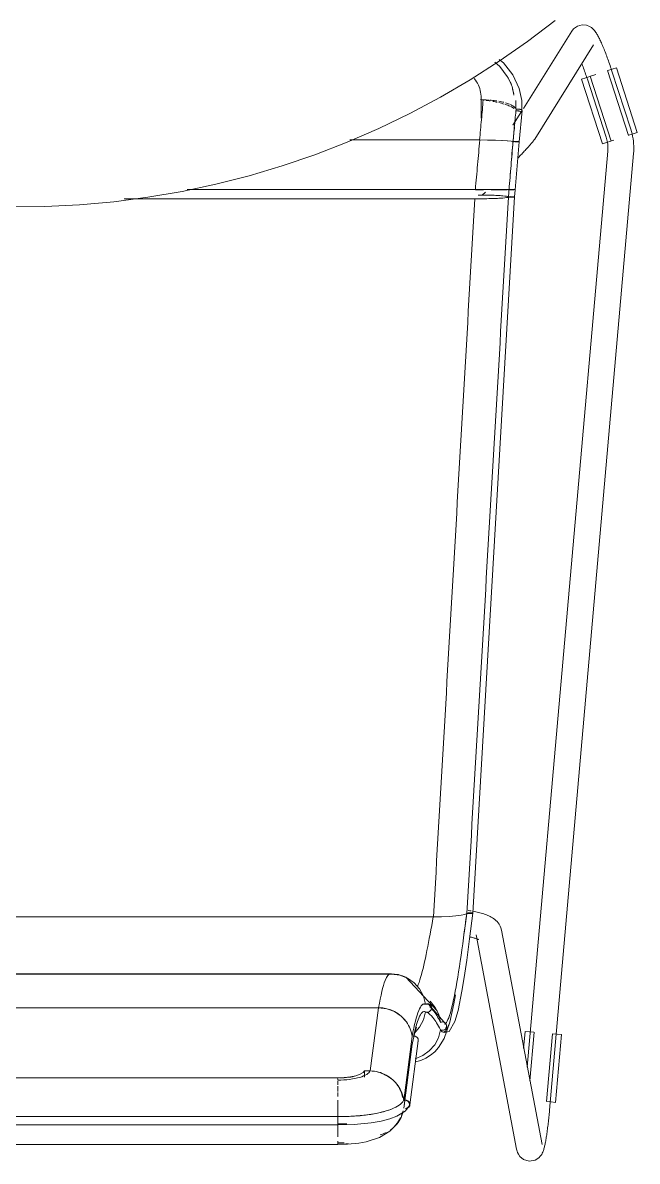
# Model space of a CAD drawing. Header units: millimetres. Extents: x 155927 to 326028, y -36033 to 97293.
# Drawn here: x 157301 to 157586, y 30617 to 31145 of the extents above; entities that cross this region are included whole.
import ezdxf

# ---------------------------------------------------------------- set-up
doc = ezdxf.new("R2010")
doc.units = ezdxf.units.MM
doc.header["$MEASUREMENT"] = 0
doc.layers.add('I-FURN', color=8, linetype='CONTINUOUS', lineweight=9)

msp = doc.modelspace()

# ---------------------------------------------------------------- linework, layer by layer
at = {"layer": 'I-FURN'}
for p, q in [((157535.35, 31136.24), (157548.1, 31145.91)), ((157556.74, 31142.13), (157558.47, 31143.35)), ((157558.47, 31143.35), (157560.7, 31143.94)), ((157560.7, 31143.94), (157562.67, 31143.77)), ((157562.67, 31143.77), (157564.05, 31143.25)), ((157564.05, 31143.25), (157564.97, 31142.68)), ((157564.97, 31142.68), (157565.59, 31142.16)), ((157555.85, 31141.01), (157533.42, 31105.22)), ((157556.74, 31142.13), (157555.85, 31141.01)), ((157565.59, 31142.16), (157566.06, 31141.69)), ((157566.06, 31141.69), (157566.43, 31141.27)), ((157566.43, 31141.27), (157566.74, 31140.87)), ((157566.74, 31140.87), (157567.02, 31140.48)), ((157567.02, 31140.48), (157567.27, 31140.09)), ((157567.27, 31140.09), (157567.52, 31139.7)), ((157567.52, 31139.7), (157567.75, 31139.3)), ((157567.75, 31139.3), (157567.98, 31138.89)), ((157567.98, 31138.89), (157568.21, 31138.46)), ((157568.21, 31138.46), (157568.44, 31138.02)), ((157568.44, 31138.02), (157568.67, 31137.56)), ((157568.67, 31137.56), (157568.9, 31137.09)), ((157522.23, 31127.08), (157535.35, 31136.24)), ((157538.71, 31091.05), (157566.01, 31134.64)), ((157568.9, 31137.09), (157569.13, 31136.6)), ((157569.13, 31136.6), (157569.37, 31136.09)), ((157569.37, 31136.09), (157569.61, 31135.56)), ((157569.61, 31135.56), (157569.85, 31135.02)), ((157569.85, 31135.02), (157570.09, 31134.46)), ((157570.09, 31134.46), (157570.33, 31133.88)), ((157570.33, 31133.88), (157570.58, 31133.28)), ((157570.58, 31133.28), (157570.83, 31132.67)), ((157570.83, 31132.67), (157571.08, 31132.05)), ((157508.76, 31118.46), (157522.23, 31127.08)), ((157522.17, 31127.98), (157524.22, 31126.33)), ((157571.08, 31132.05), (157571.33, 31131.41)), ((157571.33, 31131.41), (157571.59, 31130.75)), ((157571.59, 31130.75), (157571.84, 31130.09)), ((157571.84, 31130.09), (157572.1, 31129.41)), ((157572.1, 31129.41), (157572.35, 31128.72)), ((157572.35, 31128.72), (157572.6, 31128.02)), ((157572.6, 31128.02), (157572.86, 31127.31)), ((157572.86, 31127.31), (157573.11, 31126.6)), ((157520.14, 31126.63), (157522.49, 31124.67)), ((157522.49, 31124.67), (157525.98, 31120.1)), ((157524.22, 31126.33), (157528.56, 31120.81)), ((157560.65, 31125.75), (157560.88, 31125.13)), ((157560.88, 31125.13), (157561.12, 31124.49)), ((157561.12, 31124.49), (157561.35, 31123.84)), ((157561.35, 31123.84), (157561.59, 31123.19)), ((157561.59, 31123.19), (157561.83, 31122.52)), ((157561.83, 31122.52), (157562.06, 31121.85)), ((157562.06, 31121.85), (157562.29, 31121.17)), ((157572.49, 31122.73), (157582.17, 31092.73)), ((157572.6, 31122.77), (157574.58, 31123.41)), ((157573.11, 31126.6), (157573.36, 31125.88)), ((157573.36, 31125.88), (157573.62, 31125.15)), ((157573.62, 31125.15), (157573.86, 31124.42)), ((157573.86, 31124.42), (157574.11, 31123.68)), ((157574.11, 31123.68), (157574.36, 31122.94)), ((157574.36, 31122.94), (157574.5, 31122.48)), ((157583.22, 31095.67), (157574.5, 31122.48)), ((157574.58, 31123.41), (157576.53, 31124.04)), ((157576.53, 31124.04), (157586.22, 31094.03)), ((157494.95, 31110.38), (157508.76, 31118.46)), ((157525.98, 31120.1), (157527.89, 31116.41)), ((157528.56, 31120.81), (157531.46, 31114.49)), ((157560.37, 31118.82), (157562.33, 31119.45)), ((157560.37, 31118.82), (157570.06, 31088.82)), ((157562.29, 31121.17), (157562.53, 31120.48)), ((157562.33, 31119.45), (157564.3, 31120.09)), ((157562.53, 31120.48), (157562.76, 31119.8)), ((157562.76, 31119.8), (157562.98, 31119.1)), ((157562.98, 31119.1), (157563.09, 31118.77)), ((157563.09, 31118.77), (157571.8, 31091.96)), ((157574.1, 31090.12), (157564.42, 31120.13)), ((157566.99, 31120.96), (157564.51, 31120.16)), ((157531.46, 31114.49), (157532.67, 31108.84)), ((157480.82, 31102.86), (157494.95, 31110.38)), ((157513.76, 31109.17), (157514.81, 31109.17)), ((157513.82, 31100.66), (157513.82, 31110.41)), ((157532.67, 31108.84), (157532.76, 31103.38)), ((157466.41, 31095.92), (157480.82, 31102.86)), ((157532.58, 31103.87), (157528.54, 31097.42)), ((157531.46, 31089.78), (157532.88, 31104.28)), ((157451.73, 31089.55), (157466.41, 31095.92)), ((157583.23, 31095.62), (157583.22, 31095.67)), ((157583.56, 31094.53), (157583.23, 31095.62)), ((157513.11, 31090.62), (157452.99, 31090.62)), ((157452.99, 31090.62), (157513.11, 31090.62)), ((157516.87, 31090.59), (157513.11, 31090.62)), ((157513.23, 31090.62), (157516.87, 31090.59)), ((157516.97, 31090.59), (157520.41, 31090.51)), ((157520.41, 31090.52), (157518.08, 31090.57)), ((157523.5, 31090.4), (157520.41, 31090.52)), ((157520.47, 31090.51), (157523.51, 31090.4)), ((157525.98, 31090.25), (157523.5, 31090.4)), ((157523.55, 31090.4), (157525.99, 31090.25)), ((157527.72, 31090.07), (157525.98, 31090.25)), ((157526, 31090.25), (157527.72, 31090.07)), ((157527.72, 31090.07), (157528.61, 31089.88)), ((157528.61, 31089.88), (157527.72, 31090.07)), ((157529.08, 31089.89), (157528.61, 31089.88)), ((157528.61, 31089.88), (157529.08, 31089.89)), ((157529.58, 31089.89), (157529.08, 31089.89)), ((157529.08, 31089.89), (157529.57, 31089.89)), ((157529.57, 31089.89), (157530.06, 31089.88)), ((157530.07, 31089.88), (157529.58, 31089.89)), ((157530.06, 31089.88), (157530.52, 31089.87)), ((157530.52, 31089.87), (157530.07, 31089.88)), ((157537.96, 31090.02), (157537.78, 31089.8)), ((157538.14, 31090.24), (157537.96, 31090.02)), ((157538.31, 31090.47), (157538.14, 31090.24)), ((157538.49, 31090.73), (157538.31, 31090.47)), ((157538.71, 31091.05), (157538.49, 31090.73)), ((157571.8, 31091.96), (157572, 31091.33)), ((157572, 31091.33), (157572.16, 31090.69)), ((157573.99, 31090.08), (157572.01, 31089.45)), ((157572.16, 31090.69), (157572.3, 31090.04)), ((157572.3, 31090.04), (157572.42, 31089.39)), ((157575.37, 31090.53), (157574.2, 31090.15)), ((157584.26, 31093.4), (157582.29, 31092.77)), ((157583.85, 31093.42), (157583.56, 31094.53)), ((157584.09, 31092.31), (157583.85, 31093.42)), ((157584.28, 31091.18), (157584.09, 31092.31)), ((157586.22, 31094.03), (157584.26, 31093.4)), ((157584.43, 31090.05), (157584.28, 31091.18)), ((157584.54, 31088.91), (157584.43, 31090.05)), ((157436.81, 31083.78), (157451.73, 31089.55)), ((157528.62, 31089.69), (157529.09, 31089.68)), ((157529.09, 31089.68), (157528.62, 31089.69)), ((157529.59, 31089.68), (157530.08, 31089.69)), ((157530.08, 31089.69), (157529.59, 31089.68)), ((157529.63, 31067.58), (157531.46, 31089.78)), ((157530.08, 31089.69), (157530.53, 31089.7)), ((157530.53, 31089.7), (157530.08, 31089.69)), ((157530.91, 31089.86), (157530.52, 31089.87)), ((157530.52, 31089.87), (157530.9, 31089.86)), ((157530.53, 31089.7), (157530.92, 31089.71)), ((157530.91, 31089.71), (157530.53, 31089.7)), ((157530.9, 31089.86), (157531.2, 31089.84)), ((157531.2, 31089.84), (157530.91, 31089.86)), ((157531.21, 31089.73), (157530.91, 31089.71)), ((157530.92, 31089.71), (157531.21, 31089.73)), ((157531.39, 31089.81), (157531.2, 31089.84)), ((157531.21, 31089.73), (157531.4, 31089.76)), ((157531.39, 31089.76), (157531.21, 31089.73)), ((157531.39, 31089.81), (157531.46, 31089.78)), ((157531.46, 31089.78), (157531.39, 31089.81)), ((157531.46, 31089.78), (157531.39, 31089.76)), ((157531.4, 31089.76), (157531.46, 31089.78)), ((157533.49, 31084.97), (157533.1, 31084.54)), ((157533.87, 31085.38), (157533.49, 31084.97)), ((157534.24, 31085.78), (157533.87, 31085.38)), ((157534.6, 31086.17), (157534.24, 31085.78)), ((157534.94, 31086.55), (157534.6, 31086.17)), ((157535.27, 31086.91), (157534.94, 31086.55)), ((157572.55, 31085.4), (157535.25, 30660.9)), ((157535.59, 31087.26), (157535.27, 31086.91)), ((157535.89, 31087.6), (157535.59, 31087.26)), ((157536.18, 31087.92), (157535.89, 31087.6)), ((157536.45, 31088.23), (157536.18, 31087.92)), ((157536.71, 31088.53), (157536.45, 31088.23)), ((157536.95, 31088.81), (157536.71, 31088.53)), ((157537.18, 31089.07), (157536.95, 31088.81)), ((157537.39, 31089.33), (157537.18, 31089.07)), ((157537.59, 31089.57), (157537.39, 31089.33)), ((157537.78, 31089.8), (157537.59, 31089.57)), ((157572.01, 31089.45), (157570.06, 31088.82)), ((157572.42, 31089.39), (157572.51, 31088.73)), ((157572.51, 31088.73), (157572.57, 31088.07)), ((157572.6, 31086.09), (157572.55, 31085.43)), ((157572.55, 31085.43), (157572.55, 31085.4)), ((157572.57, 31088.07), (157572.6, 31087.41)), ((157572.6, 31087.41), (157572.61, 31086.75)), ((157572.61, 31086.75), (157572.6, 31086.09)), ((157584.5, 31084.35), (157584.58, 31085.49)), ((157584.6, 31087.77), (157584.54, 31088.91)), ((157584.58, 31085.49), (157584.61, 31086.63)), ((157584.61, 31086.63), (157584.6, 31087.77)), ((157421.67, 31078.6), (157436.81, 31083.78)), ((157531.43, 31082.74), (157530.99, 31082.27)), ((157531.86, 31083.21), (157531.43, 31082.74)), ((157532.29, 31083.66), (157531.86, 31083.21)), ((157532.7, 31084.11), (157532.29, 31083.66)), ((157533.1, 31084.54), (157532.7, 31084.11)), ((157545.55, 30641.03), (157584.5, 31084.35)), ((157406.34, 31074.04), (157421.67, 31078.6)), ((157375.18, 31066.77), (157390.83, 31070.1)), ((157390.83, 31070.1), (157406.34, 31074.04)), ((157343.55, 31062.02), (157359.41, 31064.08)), ((157359.41, 31064.08), (157375.18, 31066.77)), ((157377.53, 31067.65), (157511.17, 31067.65)), ((157511.17, 31067.65), (157377.53, 31067.65)), ((157510.07, 30732.32), (157529.36, 31064.22)), ((157511.17, 31067.65), (157514.95, 31067.65)), ((157514.96, 31067.65), (157511.17, 31067.65)), ((157514.96, 31067.52), (157511.18, 31067.52)), ((157511.18, 31067.52), (157514.96, 31067.52)), ((157514.7, 31065.09), (157512.44, 31065.11)), ((157514.39, 31064.97), (157515.87, 31066.5)), ((157518.25, 31065.01), (157514.7, 31065.09)), ((157514.96, 31067.65), (157518.52, 31067.64)), ((157518.52, 31067.64), (157514.96, 31067.65)), ((157521.37, 31064.89), (157518.25, 31065.01)), ((157518.25, 31063.43), (157521.38, 31063.56)), ((157521.64, 31067.54), (157518.51, 31067.53)), ((157518.52, 31067.64), (157521.65, 31067.63)), ((157521.66, 31067.63), (157518.52, 31067.64)), ((157518.52, 31067.53), (157521.64, 31067.54)), ((157523.86, 31064.73), (157521.37, 31064.89)), ((157521.38, 31063.56), (157523.88, 31063.72)), ((157524.14, 31067.55), (157521.64, 31067.54)), ((157521.64, 31067.54), (157524.14, 31067.55)), ((157521.66, 31067.63), (157524.16, 31067.62)), ((157524.16, 31067.62), (157521.66, 31067.63)), ((157525.61, 31064.53), (157523.86, 31064.73)), ((157523.88, 31063.72), (157525.63, 31063.91)), ((157525.89, 31067.56), (157524.14, 31067.55)), ((157524.14, 31067.55), (157525.89, 31067.56)), ((157524.16, 31067.62), (157525.9, 31067.61)), ((157525.91, 31067.61), (157524.16, 31067.62)), ((157526.52, 31064.32), (157525.61, 31064.53)), ((157525.63, 31063.91), (157526.52, 31064.13)), ((157525.9, 31067.61), (157526.79, 31067.59)), ((157526.79, 31067.59), (157525.91, 31067.61)), ((157526.98, 31064.33), (157526.52, 31064.32)), ((157526.52, 31064.13), (157526.99, 31064.12)), ((157526.79, 31067.59), (157527.26, 31067.59)), ((157527.27, 31067.59), (157526.79, 31067.59)), ((157527.26, 31067.58), (157526.79, 31067.58)), ((157526.79, 31067.58), (157527.26, 31067.58)), ((157527.48, 31064.34), (157526.98, 31064.33)), ((157526.99, 31064.12), (157527.49, 31064.11)), ((157527.26, 31067.59), (157527.76, 31067.59)), ((157527.75, 31067.58), (157527.26, 31067.58)), ((157527.26, 31067.58), (157527.76, 31067.58)), ((157527.76, 31067.59), (157527.27, 31067.59)), ((157527.97, 31064.33), (157527.48, 31064.34)), ((157527.49, 31064.11), (157527.98, 31064.12)), ((157528.24, 31067.58), (157527.75, 31067.58)), ((157527.76, 31067.59), (157528.25, 31067.59)), ((157528.25, 31067.59), (157527.76, 31067.59)), ((157527.76, 31067.58), (157528.25, 31067.58)), ((157528.42, 31064.32), (157527.97, 31064.33)), ((157527.98, 31064.12), (157528.43, 31064.13)), ((157528.69, 31067.58), (157528.24, 31067.58)), ((157528.25, 31067.59), (157528.7, 31067.59)), ((157528.7, 31067.59), (157528.25, 31067.59)), ((157528.25, 31067.58), (157528.7, 31067.58)), ((157528.81, 31064.3), (157528.42, 31064.32)), ((157528.43, 31064.13), (157528.81, 31064.15)), ((157529.08, 31067.58), (157528.69, 31067.58)), ((157528.7, 31067.59), (157529.08, 31067.59)), ((157529.09, 31067.59), (157528.7, 31067.59)), ((157528.7, 31067.58), (157529.08, 31067.58)), ((157529.1, 31064.28), (157528.81, 31064.3)), ((157528.81, 31064.15), (157529.1, 31064.17)), ((157529.08, 31067.59), (157529.38, 31067.59)), ((157529.38, 31067.59), (157529.09, 31067.59)), ((157529.29, 31064.25), (157529.1, 31064.28)), ((157529.1, 31064.17), (157529.29, 31064.2)), ((157529.36, 31064.22), (157529.29, 31064.25)), ((157529.29, 31064.2), (157529.36, 31064.22)), ((157529.63, 31067.58), (157529.36, 31064.22)), ((157529.56, 31067.59), (157529.63, 31067.58)), ((157529.63, 31067.58), (157529.56, 31067.58)), ((157529.63, 31067.58), (157529.57, 31067.59)), ((157529.57, 31067.58), (157529.63, 31067.58)), ((157295.63, 31059.66), (157311.63, 31059.81)), ((157311.63, 31059.81), (157327.61, 31060.59)), ((157327.61, 31060.59), (157343.55, 31062.02)), ((157348.31, 31063.33), (157510.9, 31063.33)), ((157510.9, 31063.33), (157348.31, 31063.33)), ((157510.9, 31063.33), (157514.69, 31063.36)), ((157514.69, 31063.36), (157518.25, 31063.43)), ((157502.06, 30731.05), (157504.55, 30731.36)), ((157504.55, 30731.36), (157502.09, 30731.05)), ((157504.55, 30731.36), (157506.3, 30731.73)), ((157506.3, 30731.73), (157504.56, 30731.36)), ((157507.2, 30732.13), (157506.3, 30731.73)), ((157506.3, 30731.73), (157507.2, 30732.13)), ((157507.2, 30732.13), (157507.67, 30732.11)), ((157507.67, 30732.11), (157507.2, 30732.13)), ((157507.67, 30732.11), (157508.17, 30732.1)), ((157508.17, 30732.1), (157507.67, 30732.11)), ((157508.21, 30732.53), (157507.71, 30732.53)), ((157507.71, 30732.53), (157508.21, 30732.53)), ((157508.54, 30733.45), (157507.82, 30733.55)), ((157508.17, 30732.1), (157508.66, 30732.11)), ((157508.67, 30732.11), (157508.17, 30732.1)), ((157508.7, 30732.52), (157508.21, 30732.53)), ((157508.21, 30732.53), (157508.7, 30732.52)), ((157510.07, 30732.31), (157508.51, 30720.46)), ((157509.26, 30733.34), (157508.54, 30733.45)), ((157508.66, 30732.11), (157509.12, 30732.13)), ((157509.12, 30732.13), (157508.67, 30732.11)), ((157509.15, 30732.5), (157508.7, 30732.52)), ((157508.7, 30732.52), (157509.15, 30732.5)), ((157509.12, 30732.13), (157509.5, 30732.17)), ((157509.51, 30732.17), (157509.12, 30732.13)), ((157509.53, 30732.46), (157509.15, 30732.5)), ((157509.15, 30732.5), (157509.53, 30732.46)), ((157509.5, 30732.17), (157509.8, 30732.21)), ((157509.81, 30732.21), (157509.51, 30732.17)), ((157509.82, 30732.42), (157509.53, 30732.46)), ((157509.53, 30732.46), (157509.82, 30732.42)), ((157509.8, 30732.21), (157509.99, 30732.26)), ((157510, 30732.26), (157509.81, 30732.21)), ((157510, 30732.37), (157509.82, 30732.42)), ((157509.82, 30732.42), (157510.01, 30732.37)), ((157510.66, 30733.1), (157509.96, 30733.22)), ((157509.99, 30732.26), (157510.07, 30732.31)), ((157510.07, 30732.31), (157510, 30732.37)), ((157510.07, 30732.31), (157510, 30732.26)), ((157510.01, 30732.37), (157510.07, 30732.32)), ((157511.34, 30732.96), (157510.66, 30733.1)), ((157512.01, 30732.82), (157511.34, 30732.96)), ((157512.66, 30732.67), (157512.01, 30732.82)), ((157513.31, 30732.51), (157512.66, 30732.67)), ((157513.94, 30732.33), (157513.31, 30732.51)), ((157514.55, 30732.15), (157513.94, 30732.33)), ((157515.16, 30731.96), (157514.55, 30732.15)), ((157515.75, 30731.75), (157515.16, 30731.96)), ((157516.33, 30731.53), (157515.75, 30731.75)), ((157516.9, 30731.3), (157516.33, 30731.53)), ((157517.46, 30731.04), (157516.9, 30731.3)), ((157108.25, 30730.6), (157491.65, 30730.6)), ((157491.73, 30730.6), (157108.25, 30730.6)), ((157491.65, 30730.6), (157495.42, 30730.66)), ((157495.42, 30730.66), (157491.73, 30730.6)), ((157495.42, 30730.66), (157498.96, 30730.81)), ((157498.96, 30730.81), (157495.48, 30730.66)), ((157498.96, 30730.81), (157502.06, 30731.05)), ((157502.06, 30731.05), (157499, 30730.81)), ((157518.01, 30730.77), (157517.46, 30731.04)), ((157518.55, 30730.48), (157518.01, 30730.77)), ((157519.09, 30730.16), (157518.55, 30730.48)), ((157519.62, 30729.8), (157519.09, 30730.16)), ((157520.16, 30729.4), (157519.62, 30729.8)), ((157520.69, 30728.94), (157520.16, 30729.4)), ((157521.21, 30728.43), (157520.69, 30728.94)), ((157521.72, 30727.83), (157521.21, 30728.43)), ((157522.2, 30727.14), (157521.72, 30727.83)), ((157522.64, 30726.35), (157522.2, 30727.14)), ((157523, 30725.46), (157522.64, 30726.35)), ((157508.92, 30721.21), (157508.43, 30721.31)), ((157509.39, 30721.11), (157508.92, 30721.21)), ((157509.84, 30721.01), (157509.39, 30721.11)), ((157510.26, 30720.9), (157509.84, 30721.01)), ((157510.65, 30720.79), (157510.26, 30720.9)), ((157511.02, 30720.68), (157510.65, 30720.79)), ((157511.35, 30720.58), (157511.02, 30720.68)), ((157511.66, 30720.47), (157511.35, 30720.58)), ((157511.47, 30722.23), (157530.28, 30622.94)), ((157523.26, 30724.47), (157523, 30725.46)), ((157542.07, 30625.18), (157523.26, 30724.47)), ((157508.51, 30720.46), (157507.16, 30710.53)), ((157511.93, 30720.37), (157511.66, 30720.47)), ((157512.16, 30720.27), (157511.93, 30720.37)), ((157512.35, 30720.19), (157512.16, 30720.27)), ((157512.51, 30720.11), (157512.35, 30720.19)), ((157512.59, 30720.06), (157512.51, 30720.11)), ((157512.67, 30720.02), (157512.59, 30720.06)), ((157512.69, 30720.01), (157512.67, 30720.02)), ((157507.16, 30710.53), (157505.98, 30702.51)), ((157127.56, 30704.1), (157472.34, 30704.1)), ((157472.34, 30704.1), (157127.56, 30704.1)), ((157471.81, 30704.25), (157167.01, 30704.25)), ((157475.56, 30703.81), (157471.81, 30704.25)), ((157476.14, 30703.62), (157472.34, 30704.1)), ((157472.34, 30704.09), (157476.13, 30703.62)), ((157480.02, 30702.08), (157475.56, 30703.81)), ((157476.13, 30703.62), (157479.7, 30702.25)), ((157479.71, 30702.26), (157476.14, 30703.62)), ((157478.92, 30702.68), (157477, 30703.38)), ((157493.52, 30686.98), (157478.92, 30702.68)), ((157479.7, 30702.25), (157482.84, 30700.08)), ((157482.84, 30700.09), (157479.71, 30702.26)), ((157485.35, 30697.21), (157482.84, 30700.09)), ((157482.84, 30700.08), (157485.35, 30697.21)), ((157505.98, 30702.51), (157504.94, 30696.19)), ((157485.35, 30697.21), (157487.1, 30693.82)), ((157487.1, 30693.82), (157485.35, 30697.21)), ((157501.23, 30690.33), (157501.96, 30694.4)), ((157504.94, 30696.19), (157503.14, 30687.18)), ((157489.81, 30690.07), (157486.93, 30690.12)), ((157488, 30690.11), (157487.1, 30693.82)), ((157487.99, 30690.1), (157488.46, 30690.26)), ((157488.47, 30690.27), (157488, 30690.11)), ((157488.46, 30690.26), (157488.96, 30690.3)), ((157488.96, 30690.31), (157488.47, 30690.27)), ((157489.46, 30690.22), (157488.96, 30690.31)), ((157488.96, 30690.3), (157489.45, 30690.22)), ((157489.45, 30690.22), (157489.9, 30690.02)), ((157489.91, 30690.02), (157489.46, 30690.22)), ((157497.63, 30680.79), (157489.51, 30690.21)), ((157489.9, 30690.02), (157490.29, 30689.71)), ((157490.29, 30689.71), (157489.91, 30690.02)), ((157490.18, 30691.49), (157492.57, 30688.65)), ((157492.58, 30688.65), (157490.18, 30691.49)), ((157490.29, 30689.71), (157490.58, 30689.3)), ((157490.58, 30689.3), (157490.29, 30689.71)), ((157490.58, 30689.3), (157490.77, 30688.84)), ((157490.77, 30688.84), (157490.58, 30689.3)), ((157499.33, 30681.81), (157501.23, 30690.33)), ((157133.6, 30688.5), (157466.31, 30688.5)), ((157466.31, 30688.5), (157133.6, 30688.5)), ((157466.31, 30688.5), (157462.45, 30659.22)), ((157470.08, 30688.02), (157466.31, 30688.5)), ((157473.62, 30686.7), (157470.08, 30688.02)), ((157476.74, 30684.63), (157473.62, 30686.7)), ((157479.23, 30681.89), (157476.74, 30684.63)), ((157487.1, 30682.88), (157488, 30686.6)), ((157488.46, 30686.44), (157487.99, 30686.6)), ((157488, 30686.6), (157488.47, 30686.44)), ((157488.67, 30686.31), (157488.24, 30686.5)), ((157488.96, 30686.4), (157488.46, 30686.44)), ((157488.47, 30686.44), (157488.96, 30686.4)), ((157489.45, 30686.48), (157488.96, 30686.4)), ((157488.96, 30686.4), (157489.46, 30686.48)), ((157489.9, 30686.68), (157489.45, 30686.48)), ((157489.46, 30686.48), (157489.91, 30686.68)), ((157490.29, 30687), (157489.9, 30686.68)), ((157489.91, 30686.68), (157490.29, 30687)), ((157490.58, 30687.4), (157490.29, 30687)), ((157490.29, 30687), (157490.58, 30687.4)), ((157490.77, 30687.86), (157490.58, 30687.4)), ((157490.58, 30687.4), (157490.77, 30687.86)), ((157490.77, 30688.84), (157490.83, 30688.35)), ((157490.84, 30688.35), (157490.77, 30688.84)), ((157490.83, 30688.35), (157490.77, 30687.86)), ((157490.77, 30687.86), (157490.84, 30688.35)), ((157492.57, 30688.65), (157494.21, 30685.33)), ((157494.22, 30685.33), (157492.58, 30688.65)), ((157494.21, 30685.33), (157495.01, 30681.71)), ((157495.01, 30681.72), (157494.22, 30685.33)), ((157503.14, 30687.18), (157501.73, 30682.18)), ((157482.84, 30676.61), (157485.35, 30679.49)), ((157483.84, 30679.52), (157483.09, 30677.08)), ((157485.35, 30679.49), (157487.1, 30682.88)), ((157495.48, 30681.87), (157495.01, 30681.72)), ((157495.01, 30681.71), (157495.48, 30681.86)), ((157495.98, 30681.9), (157495.48, 30681.87)), ((157495.48, 30681.86), (157495.98, 30681.89)), ((157496.47, 30681.81), (157495.98, 30681.9)), ((157495.98, 30681.89), (157496.47, 30681.8)), ((157496.92, 30681.6), (157496.47, 30681.81)), ((157496.47, 30681.8), (157496.92, 30681.6)), ((157496.66, 30674.19), (157499.33, 30681.81)), ((157497.26, 30678.6), (157496.87, 30678.29)), ((157496.87, 30678.29), (157497.26, 30678.6)), ((157496.92, 30681.6), (157497.3, 30681.28)), ((157497.3, 30681.28), (157496.92, 30681.6)), ((157497.56, 30678.99), (157497.26, 30678.6)), ((157497.26, 30678.6), (157497.56, 30678.99)), ((157497.3, 30681.28), (157497.59, 30680.88)), ((157497.59, 30680.88), (157497.3, 30681.28)), ((157497.48, 30681.06), (157497.61, 30680.85)), ((157497.75, 30679.45), (157497.56, 30678.99)), ((157497.56, 30678.99), (157497.76, 30679.45)), ((157497.59, 30680.88), (157497.77, 30680.42)), ((157497.77, 30680.42), (157497.59, 30680.88)), ((157497.83, 30679.93), (157497.75, 30679.45)), ((157497.76, 30679.45), (157497.83, 30679.93)), ((157497.77, 30680.42), (157497.83, 30679.93)), ((157497.83, 30679.93), (157497.77, 30680.42)), ((157501.73, 30682.18), (157498.96, 30677.54)), ((157481.86, 30675.12), (157478.01, 30645.42)), ((157484.69, 30673.22), (157480.83, 30643.44)), ((157483.09, 30677.08), (157481.71, 30670.79)), ((157482.82, 30675.31), (157482.33, 30675.28)), ((157483.31, 30675.24), (157482.82, 30675.31)), ((157483.77, 30675.04), (157483.31, 30675.24)), ((157484.15, 30674.74), (157483.77, 30675.04)), ((157484.44, 30674.36), (157484.15, 30674.74)), ((157484.63, 30673.92), (157484.44, 30674.36)), ((157484.7, 30673.45), (157484.63, 30673.92)), ((157484.63, 30672.98), (157484.7, 30673.45)), ((157492.31, 30671.28), (157494.05, 30674.6)), ((157494.05, 30674.6), (157494.95, 30678.23)), ((157494.16, 30670.07), (157496.66, 30674.19)), ((157495.42, 30678.07), (157494.95, 30678.23)), ((157494.95, 30678.23), (157495.43, 30678.06)), ((157495.92, 30678.02), (157495.42, 30678.07)), ((157495.43, 30678.06), (157495.92, 30678.02)), ((157496.78, 30677.01), (157495.86, 30677.31)), ((157496.42, 30678.1), (157495.92, 30678.02)), ((157495.92, 30678.02), (157496.42, 30678.1)), ((157496.87, 30678.29), (157496.42, 30678.1)), ((157496.42, 30678.1), (157496.87, 30678.29)), ((157498.96, 30677.54), (157496.78, 30677.01)), ((157534.22, 30677.53), (157533.52, 30669.64)), ((157534.22, 30677.53), (157536.26, 30677.35)), ((157536.26, 30677.35), (157538.33, 30677.17)), ((157536.46, 30654.55), (157538.45, 30677.16)), ((157546.9, 30676.42), (157544.14, 30645.01)), ((157547.02, 30676.41), (157549.08, 30676.22)), ((157551.13, 30676.04), (157548.37, 30644.63)), ((157549.08, 30676.22), (157551.13, 30676.04)), ((157481.84, 30671.57), (157477.99, 30641.88)), ((157484.45, 30672.54), (157484.63, 30672.98)), ((157486.75, 30666.28), (157489.83, 30668.45)), ((157489.83, 30668.45), (157492.31, 30671.28)), ((157490.44, 30666.43), (157492.42, 30668.11)), ((157492.42, 30668.11), (157494.16, 30670.07)), ((157483.23, 30664.88), (157486.75, 30666.28)), ((157483.37, 30663.36), (157485.88, 30664.02)), ((157485.88, 30664.02), (157488.25, 30665.05)), ((157488.25, 30665.05), (157490.44, 30666.43)), ((157457.74, 30657.64), (157455.76, 30656.97)), ((157459.09, 30658.43), (157457.74, 30657.64)), ((157459.73, 30659.29), (157459.09, 30658.43)), ((157462.45, 30659.22), (157459.73, 30659.29)), ((157459.73, 30656.28), (157459.73, 30658.89)), ((157447.38, 30656.03), (157152.53, 30656.03)), ((157152.53, 30655.97), (157447.38, 30655.97)), ((157450.41, 30656.14), (157447.38, 30656.03)), ((157447.38, 30654.44), (157447.38, 30652.7)), ((157447.38, 30652.12), (157447.38, 30649.65)), ((157453.27, 30656.46), (157450.41, 30656.14)), ((157455.76, 30656.97), (157453.27, 30656.46)), ((157447.38, 30649.13), (157447.38, 30647.29)), ((157478.76, 30647.85), (157478.14, 30643.07)), ((157447.38, 30645.66), (157447.38, 30642.11)), ((157447.38, 30638.1), (157447.38, 30641.91)), ((157447.38, 30641.91), (157447.38, 30638.1)), ((157480.47, 30642.94), (157478.58, 30640.56)), ((157546.33, 30644.81), (157544.26, 30645)), ((157548.37, 30644.63), (157546.33, 30644.81)), ((157447.38, 30638.13), (157152.53, 30638.13)), ((157447.38, 30638.13), (157453.79, 30638.22)), ((157447.38, 30638.12), (157447.38, 30634.17)), ((157447.38, 30638.02), (157447.38, 30638.12)), ((157447.38, 30637.79), (157447.38, 30638.02)), ((157447.38, 30637.46), (157447.38, 30637.79)), ((157447.38, 30637.05), (157447.38, 30637.46)), ((157447.38, 30636.57), (157447.38, 30637.05)), ((157447.38, 30636.07), (157447.38, 30636.57)), ((157453.79, 30638.22), (157459.78, 30638.7)), ((157459.78, 30638.7), (157465.21, 30639.53)), ((157465.21, 30639.53), (157468.71, 30640.33)), ((157471.58, 30637.06), (157467.54, 30635.98)), ((157468.71, 30640.33), (157471.54, 30641.2)), ((157471.54, 30641.2), (157472.05, 30641.39)), ((157474.75, 30638.25), (157471.58, 30637.06)), ((157478.58, 30640.56), (157474.75, 30638.25)), ((157476.45, 30637.45), (157475.12, 30635.18)), ((157545.02, 30635.68), (157545.1, 30636.4)), ((157545.1, 30636.4), (157545.18, 30637.14)), ((157545.18, 30637.14), (157545.26, 30637.87)), ((157545.26, 30637.87), (157545.33, 30638.62)), ((157545.33, 30638.62), (157545.4, 30639.37)), ((157545.4, 30639.37), (157545.47, 30640.12)), ((157545.47, 30640.12), (157545.54, 30640.87)), ((157545.54, 30640.87), (157545.55, 30641.03)), ((157152.53, 30634.17), (157447.38, 30634.17)), ((157447.38, 30635.58), (157447.38, 30636.07)), ((157447.38, 30635.13), (157447.38, 30635.58)), ((157447.38, 30634.74), (157447.38, 30635.13)), ((157447.38, 30634.43), (157447.38, 30634.74)), ((157447.38, 30634.24), (157447.38, 30634.43)), ((157447.38, 30631.39), (157447.38, 30634.41)), ((157447.38, 30634.41), (157447.38, 30631.4)), ((157454.94, 30634.31), (157447.38, 30634.17)), ((157447.38, 30634.17), (157447.38, 30634.24)), ((157447.38, 30631.23), (157447.38, 30628.65)), ((157462.83, 30635.11), (157454.94, 30634.31)), ((157467.54, 30635.98), (157462.83, 30635.11)), ((157471.47, 30631.27), (157466.75, 30628.4)), ((157473.45, 30633.11), (157471.47, 30631.27)), ((157475.12, 30635.18), (157473.45, 30633.11)), ((157544.42, 30630.87), (157544.51, 30631.52)), ((157544.51, 30631.52), (157544.6, 30632.19)), ((157544.6, 30632.19), (157544.69, 30632.86)), ((157544.69, 30632.86), (157544.77, 30633.55)), ((157544.77, 30633.55), (157544.86, 30634.25)), ((157544.86, 30634.25), (157544.94, 30634.96)), ((157544.94, 30634.96), (157545.02, 30635.68)), ((157447.38, 30626.62), (157447.38, 30625.15)), ((157457.11, 30625.73), (157451.9, 30625.21)), ((157460.6, 30626.38), (157457.11, 30625.73)), ((157466.75, 30628.4), (157460.6, 30626.38)), ((157543.5, 30625.29), (157543.59, 30625.77)), ((157543.59, 30625.77), (157543.69, 30626.26)), ((157543.69, 30626.26), (157543.78, 30626.78)), ((157543.78, 30626.78), (157543.88, 30627.31)), ((157543.88, 30627.31), (157543.97, 30627.86)), ((157543.97, 30627.86), (157544.06, 30628.43)), ((157544.06, 30628.43), (157544.15, 30629.02)), ((157544.15, 30629.02), (157544.24, 30629.62)), ((157544.24, 30629.62), (157544.33, 30630.24)), ((157544.33, 30630.24), (157544.42, 30630.87)), ((157152.53, 30625.13), (157447.38, 30625.13)), ((157447.38, 30625.13), (157447.38, 30625.3)), ((157451.9, 30625.21), (157447.38, 30625.13)), ((157530.37, 30622.53), (157530.28, 30622.94)), ((157530.51, 30622.01), (157530.37, 30622.53)), ((157530.72, 30621.39), (157530.51, 30622.01)), ((157531.1, 30620.59), (157530.72, 30621.39)), ((157531.84, 30619.51), (157531.1, 30620.59)), ((157541.44, 30619.78), (157541.92, 30620.49)), ((157541.92, 30620.49), (157542.22, 30621.05)), ((157542.22, 30621.05), (157542.44, 30621.52)), ((157542.44, 30621.52), (157542.61, 30621.95)), ((157542.61, 30621.95), (157542.75, 30622.36)), ((157542.75, 30622.36), (157542.88, 30622.75)), ((157542.88, 30622.75), (157542.99, 30623.15)), ((157542.99, 30623.15), (157543.1, 30623.55)), ((157543.1, 30623.55), (157543.2, 30623.96)), ((157543.2, 30623.96), (157543.3, 30624.39)), ((157543.3, 30624.39), (157543.4, 30624.83)), ((157543.4, 30624.83), (157543.5, 30625.29)), ((157533.42, 30618.19), (157531.84, 30619.51)), ((157533.42, 30618.19), (157536.17, 30617.35)), ((157536.17, 30617.35), (157538.93, 30617.84)), ((157538.93, 30617.84), (157540.59, 30618.88)), ((157540.59, 30618.88), (157541.44, 30619.78))]:
    msp.add_line(p, q, dxfattribs=at)
for centre, major_axis, ratio, start_param, end_param in [((157466.18, 30673.43), (15.78, 0), 0.955139, 0.595876, 1.562553), ((157466.18, 30673.43), (15.78, 0), 0.955139, 0.354206, 0.595753), ((157466.18, 30673.43), (15.78, 0), 0.955139, 0.112537, 0.354036), ((157482.74, 30673.45), (1.96, 0), 0.955139, 5.775592, 8.064923), ((157447.38, 30640.88), (0, 15.75), 0.000004, 5.8107, 5.99294), ((157447.38, 30629.41), (12.4, 0), 0.287441, 4.712389, 4.950404)]:
    msp.add_ellipse(centre, major_axis=major_axis, ratio=ratio, start_param=start_param, end_param=end_param, dxfattribs=at)
for points, knots in [([(157510.65, 31119.06), (157511.42, 31118.15), (157513.35, 31115.15), (157513.98, 31111.55), (157513.76, 31109.17)], [0.5, 0.5, 0.5, 0.5, 0.6666667, 1, 1, 1, 1]), ([(157525.98, 31120.07), (157526.49, 31119.25), (157528.07, 31116.53), (157528.67, 31113.55), (157528.95, 31111.44)], [-0.4024189, -0.4024189, -0.4024189, -0.4024189, -0.3333333, -0.1789981, -0.1789981, -0.1789981, -0.1789981]), ([(157518.06, 31108.69), (157517.92, 31108.71), (157517.31, 31108.8), (157516.7, 31108.87), (157516.22, 31108.92)], [-0.18453059, -0.18453059, -0.18453059, -0.18453059, -0.16666667, -0.10506823, -0.10506823, -0.10506823, -0.10506823]), ([(157518.05, 31109.04), (157518.21, 31109.02), (157519.28, 31108.94), (157520.31, 31108.82), (157521.16, 31108.7)], [0.1448584, 0.1448584, 0.1448584, 0.1448584, 0.1666667, 0.2911134, 0.2911134, 0.2911134, 0.2911134]), ([(157527.5, 31107), (157528.19, 31106.68), (157529.18, 31106.1), (157529.64, 31105.47), (157529.8, 31105.22)], [0.6666667, 0.6666667, 0.6666667, 0.6666667, 0.8333333, 0.9434756, 0.9434756, 0.9434756, 0.9434756]), ([(157530.05, 31104.83), (157530.19, 31104.85), (157530.47, 31104.88), (157530.9, 31104.9), (157531.27, 31104.89), (157531.56, 31104.87), (157531.83, 31104.83), (157532.08, 31104.78), (157532.31, 31104.72), (157532.5, 31104.65), (157532.7, 31104.56), (157532.8, 31104.47), (157532.83, 31104.43)], [0, 0, 0, 0, 0.0555556, 0.1111111, 0.1666667, 0.1944444, 0.2222222, 0.2777778, 0.3055556, 0.3333333, 0.3888889, 0.4444444, 0.4444444, 0.4444444, 0.4444444]), ([(157526.52, 31064.12), (157526.25, 31063.98), (157524.86, 31063.77), (157521.5, 31063.55), (157518.33, 31063.43), (157514.73, 31063.35), (157512.18, 31063.33), (157510.9, 31063.33)], [-1, -1, -1, -1, -0.666667, -0.5, -0.333333, -0.166667, 0, 0, 0, 0]), ([(157512.44, 31065.11), (157514.47, 31065.1), (157517.69, 31065.05), (157521.48, 31064.9), (157524.83, 31064.68), (157526.23, 31064.47), (157526.52, 31064.32)], [-0.9335619, -0.9335619, -0.9335619, -0.9335619, -0.6666667, -0.5, -0.3333333, 0, 0, 0, 0]), ([(157529.36, 31064.22), (157529.36, 31064.21), (157529.22, 31064.18), (157528.83, 31064.15), (157528.45, 31064.13), (157527.99, 31064.12), (157527.49, 31064.11), (157526.99, 31064.11), (157526.67, 31064.12), (157526.52, 31064.12)], [-0.498493, -0.498493, -0.498493, -0.498493, -0.375, -0.3125, -0.25, -0.1875, -0.125, -0.0625, 0, 0, 0, 0]), ([(157496.84, 30680.83), (157497.24, 30681.03), (157498.66, 30682.63), (157501.1, 30690.93), (157504.15, 30709.36), (157506.19, 30724.58), (157507.2, 30732.13)], [0.1500588, 0.1500588, 0.1500588, 0.1500588, 0.25, 0.5, 0.75, 1, 1, 1, 1]), ([(157491.65, 30730.6), (157490.68, 30725.21), (157488.73, 30714.43), (157486.3, 30703.72), (157484.84, 30699.47), (157484.35, 30698.33)], [0, 0, 0, 0, 0.25, 0.5, 0.625, 0.625, 0.625, 0.625]), ([(157471.81, 30704.25), (157470.98, 30704.25), (157469.15, 30701.87), (157467.31, 30694.22), (157466.31, 30688.5)], [0.0892846, 0.0892846, 0.0892846, 0.0892846, 0.5, 1, 1, 1, 1]), ([(157482.55, 30675.21), (157483.34, 30678.93), (157485.16, 30685.41), (157486.97, 30687.14), (157487.99, 30686.6)], [0.1122148, 0.1122148, 0.1122148, 0.1122148, 0.5, 1, 1, 1, 1]), ([(157488.67, 30686.31), (157489.61, 30685.85), (157491.7, 30684.06), (157493.79, 30680.63), (157494.95, 30678.23)], [0.0974621, 0.0974621, 0.0974621, 0.0974621, 0.5, 1, 1, 1, 1]), ([(157490.12, 30688.84), (157490.58, 30688.45), (157492.21, 30686.78), (157493.84, 30684.12), (157495.01, 30681.71)], [0.303693, 0.303693, 0.303693, 0.303693, 0.5, 1, 1, 1, 1]), ([(157494.95, 30678.23), (157495.98, 30676.67), (157497.26, 30676.9), (157498.54, 30679.93), (157498.8, 30680.65)], [0, 0, 0, 0, 0.25, 0.3133981, 0.3133981, 0.3133981, 0.3133981]), ([(157465.98, 30658.67), (157467.22, 30658.34), (157470.74, 30656.92), (157474.04, 30654.45), (157475.18, 30652.3)], [-0.8333333, -0.8333333, -0.8333333, -0.8333333, -0.6666667, -0.3333333, -0.3333333, -0.3333333, -0.3333333]), ([(157478.87, 30641.84), (157479.01, 30641.83), (157479.23, 30641.85), (157479.52, 30641.92), (157479.79, 30642.01), (157480.11, 30642.2), (157480.43, 30642.49), (157480.66, 30642.85), (157480.8, 30643.2), (157480.84, 30643.5), (157480.85, 30643.78), (157480.81, 30644.04), (157480.74, 30644.29), (157480.63, 30644.55), (157480.44, 30644.86), (157480.11, 30645.18), (157479.71, 30645.42), (157479.36, 30645.54), (157478.99, 30645.61), (157478.54, 30645.6), (157478.19, 30645.5), (157478.01, 30645.42)], [0.1111111, 0.1111111, 0.1111111, 0.1111111, 0.1666667, 0.1944444, 0.2222222, 0.2777778, 0.3333333, 0.3888889, 0.4444444, 0.4791667, 0.5138889, 0.5486111, 0.5833333, 0.6180556, 0.6527778, 0.7222222, 0.7916667, 0.8263889, 0.8611111, 0.9305556, 1, 1, 1, 1]), ([(157479.26, 30645.51), (157479.38, 30645.47), (157479.61, 30645.37), (157480.03, 30645.1), (157480.48, 30644.55), (157480.73, 30643.68), (157480.5, 30642.9), (157480.11, 30642.39), (157479.73, 30642.09), (157479.27, 30641.9), (157478.94, 30641.86), (157478.77, 30641.85)], [-0.8125, -0.8125, -0.8125, -0.8125, -0.765625, -0.71875, -0.625, -0.5, -0.375, -0.3125, -0.25, -0.1875, -0.125, -0.125, -0.125, -0.125]), ([(157471.73, 30631.75), (157472.13, 30632.02), (157473.5, 30633.06), (157475.51, 30635.23), (157477.11, 30638.08), (157477.58, 30640.02), (157477.75, 30640.78)], [0.434972, 0.434972, 0.434972, 0.434972, 0.5, 0.6666667, 0.8333333, 0.9407177, 0.9407177, 0.9407177, 0.9407177])]:
    msp.add_open_spline(points, degree=3, knots=knots, dxfattribs=at)
for points in [[(157529.08, 31112.08), (157528.88, 31112.8), (157528.64, 31113.52), (157528.38, 31114.23)], [(157513.11, 31090.62), (157513.42, 31093.75), (157514.01, 31100), (157514.55, 31106.14), (157514.81, 31109.17)], [(157513.81, 31110.68), (157513.82, 31110.18), (157513.81, 31109.67), (157513.76, 31109.17)], [(157514.81, 31109.17), (157515.76, 31109.16), (157516.69, 31109.13), (157517.6, 31109.07)], [(157521.34, 31108.1), (157520.69, 31108.24), (157520.03, 31108.38), (157519.35, 31108.5)], [(157524.59, 31107.25), (157523.79, 31107.5), (157522.91, 31107.73), (157522, 31107.95)], [(157522.02, 31108.56), (157522.86, 31108.42), (157523.66, 31108.26), (157524.4, 31108.07)], [(157527.22, 31106.26), (157526.58, 31106.55), (157525.84, 31106.83), (157525.02, 31107.09)], [(157525.07, 31107.89), (157525.8, 31107.68), (157526.43, 31107.44), (157527.03, 31107.2)], [(157529.04, 31105.19), (157528.63, 31105.51), (157528.11, 31105.83), (157527.47, 31106.14)], [(157529.87, 31108.83), (157529.99, 31107.65), (157530, 31106.45), (157529.97, 31105.25)], [(157530.01, 31105.66), (157529.99, 31106.31), (157529.96, 31106.96), (157529.9, 31107.61)], [(157528.61, 31089.88), (157528.85, 31092.4), (157529.33, 31097.44), (157529.81, 31102.39), (157530.05, 31104.83)], [(157532.7, 31103.53), (157532.66, 31103.57), (157532.54, 31103.67), (157532.24, 31103.8), (157531.85, 31103.92), (157531.4, 31104.01), (157530.91, 31104.08), (157530.41, 31104.11), (157530.09, 31104.11), (157529.94, 31104.1)], [(157528.62, 31089.69), (157528.86, 31092.06), (157529.09, 31094.43), (157529.33, 31096.78)], [(157513.23, 31090.62), (157512.89, 31086.79), (157512.54, 31082.97), (157512.2, 31079.14)], [(157528.61, 31089.88), (157528.3, 31086.17), (157527.7, 31078.74), (157527.1, 31071.31), (157526.79, 31067.59)], [(157528.62, 31089.69), (157528.32, 31086.05), (157528.02, 31082.39), (157527.71, 31078.74)], [(157512.2, 31079.14), (157511.86, 31075.31), (157511.51, 31071.48), (157511.17, 31067.65)], [(157527.41, 31075.13), (157527.38, 31074.72), (157527.35, 31074.31), (157527.31, 31073.9)], [(157526.52, 31064.13), (157523.3, 31008.72), (157516.86, 30897.96), (157510.42, 30787.36), (157507.2, 30732.13)], [(157526.52, 31064.12), (157526.57, 31064.7), (157526.66, 31065.86), (157526.75, 31067.01), (157526.79, 31067.59)], [(157526.52, 31064.32), (157526.56, 31064.87), (157526.65, 31065.95), (157526.74, 31067.03), (157526.79, 31067.58)], [(157526.52, 31064.32), (157527.11, 31064.34), (157528.62, 31064.34), (157529.36, 31064.26), (157529.36, 31064.22)], [(157510.9, 31063.33), (157507.71, 31007.8), (157504.51, 30952.28), (157501.32, 30896.84)], [(157501.32, 30896.84), (157498.12, 30841.38), (157494.93, 30785.96), (157491.73, 30730.6)], [(157506.03, 30722.96), (157506.41, 30725.99), (157506.8, 30729.06), (157507.19, 30732.12)], [(157472.34, 30704.09), (157472.17, 30704.2), (157471.99, 30704.25), (157471.81, 30704.25)], [(157481.86, 30675.12), (157482.88, 30680.62), (157484.92, 30688.68), (157486.97, 30690.65), (157487.99, 30690.1)], [(157462.2, 30659.21), (157461.94, 30658.09), (157458.56, 30655.93), (157451.17, 30654.96), (157447.38, 30654.9)], [(157478.01, 30645.42), (157477.86, 30646.66), (157477.28, 30649.04), (157475.52, 30652.38), (157472.99, 30655.22), (157469.84, 30657.41), (157466.24, 30658.82), (157463.74, 30659.18), (157462.45, 30659.22)], [(157448.22, 30655.98), (157451, 30656.04), (157454.14, 30656.31), (157455.76, 30656.92)], [(157476.03, 30650.93), (157476.72, 30649.67), (157477.13, 30648.31), (157477.46, 30646.93)], [(157477.81, 30645.43), (157477.46, 30644.7), (157476.15, 30643.3), (157472.45, 30641.4), (157467.38, 30639.87), (157461.23, 30638.76), (157454.38, 30638.13), (157449.72, 30638.06), (157447.38, 30638.1)], [(157478.28, 30645.58), (157478.36, 30645.59), (157478.52, 30645.61), (157478.69, 30645.61), (157478.77, 30645.6)], [(157477.53, 30640.47), (157477.37, 30639.81), (157477.17, 30639.16), (157476.93, 30638.53)], [(157451.64, 30634.72), (157450.23, 30634.68), (157448.81, 30634.68), (157447.38, 30634.7)], [(157466.98, 30629.58), (157467.94, 30629.83), (157468.87, 30630.18), (157469.76, 30630.61)], [(157452.35, 30625.44), (157450.77, 30625.29), (157449.09, 30625.21), (157447.38, 30625.22)]]:
    msp.add_open_spline(points, degree=3, dxfattribs=at)

doc.saveas('drawing.dxf')
